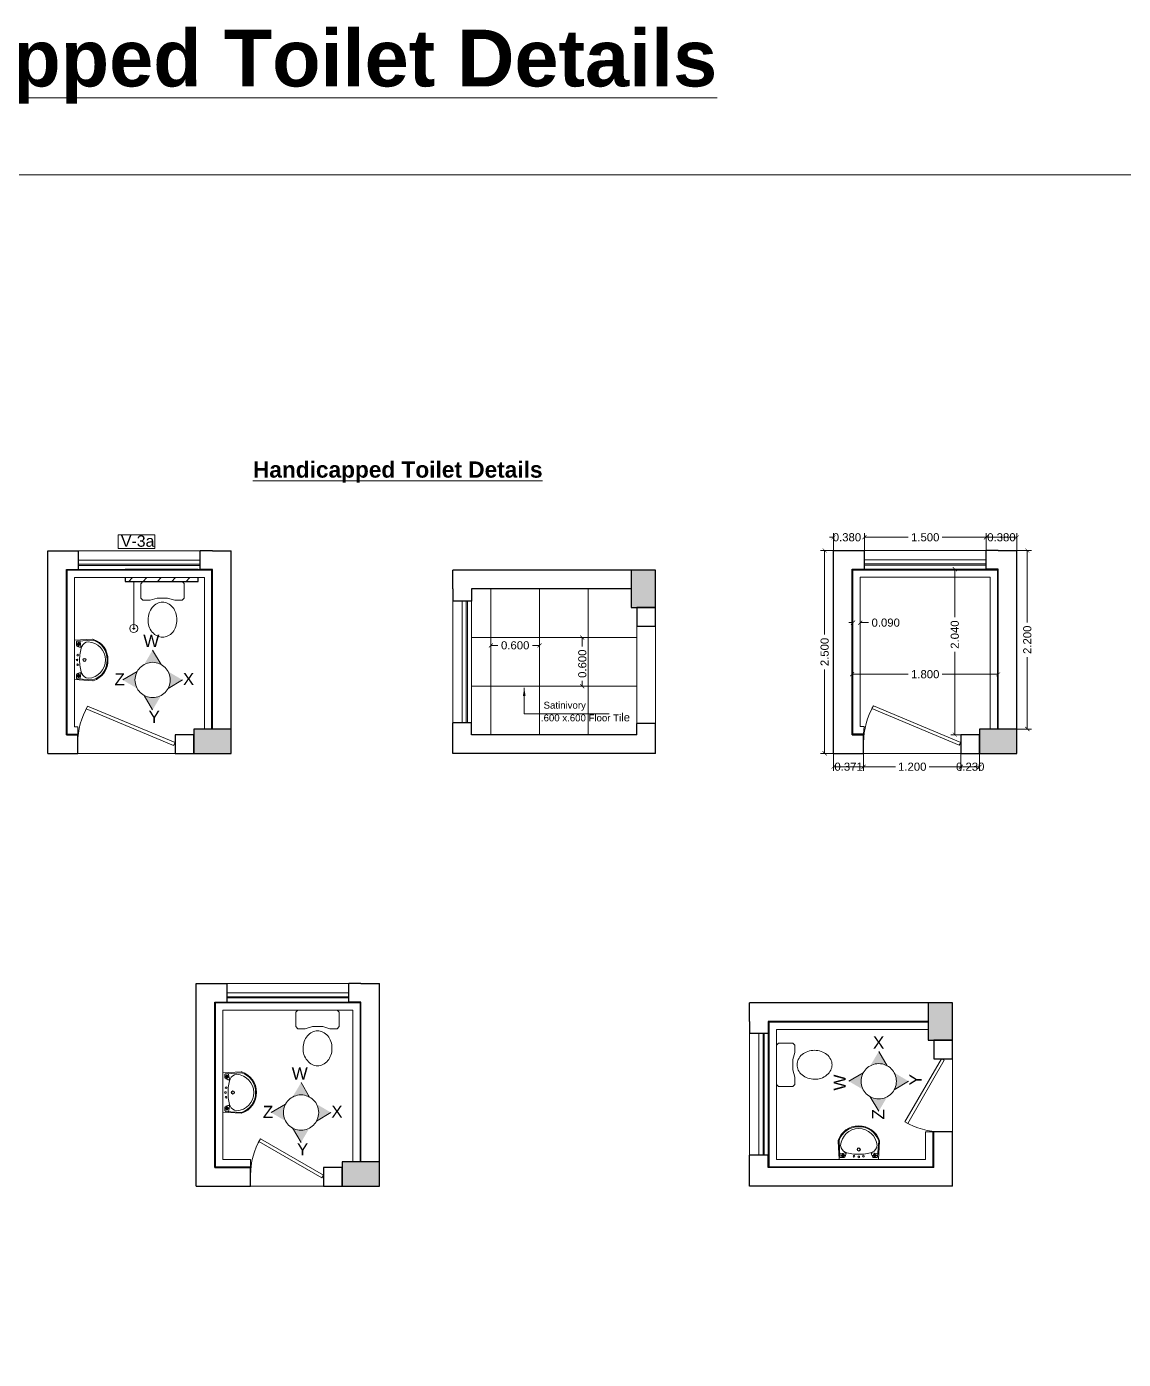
# Model space of a CAD drawing. Header units: millimetres. Extents: x 2733 to 5909, y 1038 to 2089.
# Drawn here: x 2991.25 to 3004.77, y 1056.26 to 1072.69 of the extents above; entities that cross this region are included whole.
import ezdxf

# ---------------------------------------------------------------- set-up
doc = ezdxf.new("R2010")
doc.units = ezdxf.units.MM
doc.header["$PDMODE"] = 35
for name, pattern in [('CENTER2', [1.125, 0.75, -0.125, 0.125, -0.125]), ('DASHED', [0.75, 0.5, -0.25]), ('DASHED2', [0.375, 0.25, -0.125])]:
    doc.linetypes.add(name, pattern=pattern)
doc.layers.get('0').update_dxf_attribs({"lineweight": 20})
doc.layers.get('Defpoints').update_dxf_attribs({"lineweight": 15})
for name, color, linetype, lineweight in [('Arrow', 1, 'Continuous', 15), ('COL HATCH', 253, 'Continuous', 13), ('Column', 251, 'Continuous', 30), ('DIM', 6, 'Continuous', 18), ('dim.1', 6, 'Continuous', 18), ('Door', 54, 'Continuous', 18), ('Fixture', 44, 'Continuous', 13), ('Hatch', 43, 'Continuous', 13), ('Railing', 23, 'Continuous', 13), ('RD', 7, 'Continuous', 18), ('TEXT', 7, 'Continuous', 15), ('Text-1', 240, 'Continuous', 15), ('Tiles', 91, 'Continuous', 9), ('Ventilator', 200, 'Continuous', 18), ('Wall', 7, 'Continuous', 30), ('Window-Wall', 7, 'Continuous', 18)]:
    doc.layers.add(name, color=color, linetype=linetype, lineweight=lineweight)
doc.styles.add('DIM', font='arial.ttf', dxfattribs={"height": 0.5})
doc.styles.add('L120', font='arial.ttf', dxfattribs={"height": 0.6})
doc.styles.add('SCALE 1000', font='simplex.shx', dxfattribs={"height": 2})
doc.styles.get("Standard").update_dxf_attribs({"font": 'arial.ttf', "height": 0.2})
doc.styles.add('Tabrej', font='arial.ttf')
doc.dimstyles.new('DIMEN', dxfattribs={"dimtxt": 0.3, "dimasz": 0.25, "dimexe": 0.18, "dimexo": 0.0625, "dimgap": 0.09, "dimtad": 0, "dimdec": 3, "dimzin": 0, "dimdsep": 46, "dimtxsty": 'Tabrej', "dimcen": 0, "dimclrd": 256, "dimclre": 256, "dimclrt": 7, "dimadec": 0, "dimazin": 0, "dimtfac": 1, "dimtdec": 3, "dimtofl": 0, "dimtmove": 0, "dimatfit": 1, "dimfxl": 0, "dimtolj": 1, "dimtzin": 0, "dimlwd": -1, "dimlwe": -1, "dimarcsym": 0})
doc.dimstyles.new('Tabrej', dxfattribs={"dimtxt": 4, "dimasz": 0.45, "dimexe": 0.18, "dimexo": 0.0625, "dimgap": 0.09, "dimtad": 0, "dimdec": 3, "dimzin": 0, "dimdsep": 46, "dimtxsty": 'Tabrej', "dimcen": 0, "dimclrd": 256, "dimclre": 256, "dimclrt": 7, "dimaunit": 1, "dimadec": 3, "dimazin": 0, "dimtfac": 1, "dimtdec": 3, "dimtofl": 0, "dimtmove": 0, "dimatfit": 3, "dimfxl": 0, "dimtolj": 1, "dimtzin": 0, "dimlwd": -1, "dimlwe": -1, "dimarcsym": 0})

# ---------------------------------------------------------------- blocks, each defined once
blk = doc.blocks.new('CU')
at = {"layer": 'COL HATCH', "linetype": 'CENTER2'}
h = blk.add_hatch(color=256, dxfattribs=at)
h.dxf.hatch_style = 1
h.paths.add_polyline_path([(0, 0.035), (0, -0.265), (0.46, -0.265), (0.46, 0.035)])
at = {"layer": 'Column', "linetype": 'CENTER2'}
blk.add_lwpolyline([(0, 0.035), (0, -0.265), (0.46, -0.265), (0.46, 0.035), (0, 0.035)], dxfattribs=at)
blk = doc.blocks.new('RSA BASIN 9')
for points in [[(-0.1, -16.2, 0.340881), (10.04, -9, 0.074195), (10.06, -8.89), (9.53, 0), (-9.54, 0), (-10.02, -8.77, 0.082611), (-9.96, -9.15, 0.330812), (-0.1, -16.2)], [(0, -15.03, 0.391482), (8.86, -6.67, 0.252869), (6.53, -3.51, 0.087242), (0.02, -2.46, 0.079484), (-6.53, -3.51, 0.2542), (-8.82, -6.67, 0.39026), (0, -15.03)], [(-8.57, -1.96, -0.907437), (-8.45, -1.81), (-7.52, -2.57, -0.907437), (-7.64, -2.72)], [(-8.2, -1.64, -0.907437), (-8.07, -1.49), (-7.14, -2.25, -0.907437), (-7.27, -2.4)], [(-7.82, -1.32, -0.907437), (-7.7, -1.17), (-6.77, -1.93, -0.907437), (-6.89, -2.08)], [(7.82, -1.32, 0.907437), (7.7, -1.17), (6.77, -1.93, 0.907437), (6.89, -2.08)], [(8.2, -1.64, 0.907437), (8.07, -1.49), (7.14, -2.25, 0.907437), (7.27, -2.4)], [(8.57, -1.96, 0.907437), (8.45, -1.81), (7.52, -2.57, 0.907437), (7.64, -2.72)]]:
    blk.add_lwpolyline(points, format="xyb", close=True)
for points in [[(-5.93, -3.31), (-6.16, -2.95, -0.183787), (-6.22, -2.68, 0.126662), (-6.25, -2.43), (-6.59, -1.44, 0.35453), (-7.05, -0.98), (-8.75, -0.98, 0.414214), (-9.14, -1.37), (-9.56, -9.09, 0.329849), (-0.07, -15.81, 0.338736), (9.65, -8.94, 0.075632), (9.66, -8.82), (9.14, -1.37, 0.414214), (8.75, -0.98), (7.05, -0.98, 0.35453), (6.59, -1.44), (6.25, -2.43, 0.126662), (6.22, -2.68, -0.183787), (6.16, -2.95), (5.93, -3.31)], [(-6.18, -3.39), (-6.24, -3.29, 0.220542), (-6.52, -3.11), (-8.75, -2.78, -0.361119), (-9.19, -2.35)], [(6.18, -3.39), (6.24, -3.29, -0.220542), (6.52, -3.11), (8.75, -2.78, 0.358803), (9.21, -2.33, 0.358803)]]:
    blk.add_lwpolyline(points, format="xyb")
for centre, radius in [((-2.35, -1.56), 0.399), ((0, -4.82), 0.771), ((0, -4.82), 0.602), ((0, -1.23), 0.399), ((2.28, -1.51), 0.399)]:
    blk.add_circle(centre, radius)
blk = doc.blocks.new('VENTILATOR')
at = {"layer": 'Ventilator', "ltscale": 0.02}
for p, q in [((-0.18, -1.5), (-0.18, 0)), ((-0.165, 0), (-0.165, -1.5))]:
    blk.add_line(p, q, dxfattribs=at)
at = {"layer": 'Window-Wall'}
for p, q in [((-0.23, 0), (0, 0)), ((-0.23, -1.5), (-0.23, 0)), ((-0.115, 0), (-0.115, -1.5)), ((0, 0), (0, -1.5)), ((-0.23, -1.5), (0, -1.5))]:
    blk.add_line(p, q, dxfattribs=at)
blk = doc.blocks.new('_ArchTick')
at = {"color": 0, "const_width": 0.15}
blk.add_lwpolyline([(-0.5, -0.5), (0.5, 0.5)], dxfattribs=at)
blk = doc.blocks.new('*D630')
at = {"layer": 'Defpoints', "color": 0, "lineweight": 15, "transparency": 16777216}
for p in [(2998.098, 1065.155), (2998.171, 1065.155), (2998.171, 1064.555)]:
    blk.add_point(p, dxfattribs=at)
at = {"layer": 'DIM', "transparency": 16777216}
for p, q in [((2998.166, 1065.155), (2998.048, 1065.155)), ((2998.098, 1065.155), (2998.098, 1065.047)), ((2998.166, 1064.555), (2998.048, 1064.555)), ((2998.098, 1064.555), (2998.098, 1064.62))]:
    blk.add_line(p, q, dxfattribs=at)
at = {"layer": 'DIM', "transparency": 16777216, "xscale": 0.05, "yscale": 0.05, "zscale": 0.05}
for p, rotation in [((2998.098, 1065.155), 90), ((2998.098, 1064.555), 270)]:
    blk.add_blockref('_ArchTick', p, dxfattribs=dict(at, rotation=rotation))
at = {"layer": 'DIM', "color": 7, "transparency": 16777216, "insert": (2998.098, 1064.833), "char_height": 0.1, "attachment_point": 5, "rotation": 90, "style": 'Tabrej'}
blk.add_mtext('\\A1;{\\fArial|b0|i0|c0|p34;0.600}', dxfattribs=at)
blk = doc.blocks.new('*D631')
at = {"layer": 'Defpoints', "color": 0, "lineweight": 15, "transparency": 16777216}
for p in [(2996.971, 1065.155), (2996.971, 1065.059), (2997.571, 1065.155)]:
    blk.add_point(p, dxfattribs=at)
at = {"layer": 'DIM', "transparency": 16777216}
for p, q in [((2996.971, 1065.15), (2996.971, 1065.009)), ((2996.971, 1065.059), (2997.057, 1065.059)), ((2997.571, 1065.059), (2997.484, 1065.059)), ((2997.571, 1065.15), (2997.571, 1065.009))]:
    blk.add_line(p, q, dxfattribs=at)
at = {"layer": 'DIM', "transparency": 16777216, "xscale": 0.05, "yscale": 0.05, "zscale": 0.05, "rotation": 180}
blk.add_blockref('_ArchTick', (2996.971, 1065.059), dxfattribs=at)
at = {"layer": 'DIM', "transparency": 16777216, "xscale": 0.05, "yscale": 0.05, "zscale": 0.05}
blk.add_blockref('_ArchTick', (2997.571, 1065.059), dxfattribs=at)
at = {"layer": 'DIM', "color": 7, "transparency": 16777216, "insert": (2997.27, 1065.059), "char_height": 0.1, "attachment_point": 5, "style": 'Tabrej'}
blk.add_mtext('\\A1;{\\fArial|b0|i0|c0|p34;0.600}', dxfattribs=at)
blk = doc.blocks.new('*D643')
at = {"layer": 'Defpoints', "color": 0, "lineweight": 15, "transparency": 16777216}
for p in [(3001.086, 1066.228), (3001.195, 1066.228), (3001.195, 1063.728)]:
    blk.add_point(p, dxfattribs=at)
at = {"layer": 'DIM', "transparency": 16777216}
for p, q in [((3001.194, 1066.228), (3001.036, 1066.228)), ((3001.086, 1066.228), (3001.086, 1065.192)), ((3001.086, 1063.728), (3001.086, 1064.763)), ((3001.194, 1063.728), (3001.036, 1063.728))]:
    blk.add_line(p, q, dxfattribs=at)
at = {"layer": 'DIM', "transparency": 16777216, "xscale": 0.05, "yscale": 0.05, "zscale": 0.05}
for p, rotation in [((3001.086, 1066.228), 90), ((3001.086, 1063.728), 270)]:
    blk.add_blockref('_ArchTick', p, dxfattribs=dict(at, rotation=rotation))
at = {"layer": 'DIM', "color": 7, "transparency": 16777216, "insert": (3001.086, 1064.978), "char_height": 0.1, "attachment_point": 5, "rotation": 90, "style": 'Tabrej'}
blk.add_mtext('\\A1;2.500', dxfattribs=at)
blk = doc.blocks.new('*D644')
at = {"layer": 'Defpoints', "color": 0, "lineweight": 15, "transparency": 16777216}
for p in [(3001.195, 1063.728), (3001.567, 1063.728), (3001.195, 1063.563)]:
    blk.add_point(p, dxfattribs=at)
at = {"layer": 'DIM', "transparency": 16777216}
for p, q in [((3001.195, 1063.726), (3001.195, 1063.513)), ((3001.567, 1063.726), (3001.567, 1063.513)), ((3001.567, 1063.563), (3001.195, 1063.563))]:
    blk.add_line(p, q, dxfattribs=at)
at = {"layer": 'DIM', "transparency": 16777216, "xscale": 0.05, "yscale": 0.05, "zscale": 0.05, "rotation": 180}
blk.add_blockref('_ArchTick', (3001.195, 1063.563), dxfattribs=at)
at = {"layer": 'DIM', "transparency": 16777216, "xscale": 0.05, "yscale": 0.05, "zscale": 0.05}
blk.add_blockref('_ArchTick', (3001.567, 1063.563), dxfattribs=at)
at = {"layer": 'DIM', "color": 7, "transparency": 16777216, "insert": (3001.381, 1063.563), "char_height": 0.1, "attachment_point": 5, "style": 'Tabrej'}
blk.add_mtext('\\A1;0.371', dxfattribs=at)
blk = doc.blocks.new('*D645')
at = {"layer": 'Defpoints', "color": 0, "lineweight": 15, "transparency": 16777216}
for p in [(3002.766, 1063.728), (3002.996, 1063.728), (3002.766, 1063.563)]:
    blk.add_point(p, dxfattribs=at)
at = {"layer": 'DIM', "transparency": 16777216}
for p, q in [((3002.766, 1063.726), (3002.766, 1063.513)), ((3002.996, 1063.726), (3002.996, 1063.513)), ((3002.996, 1063.563), (3002.766, 1063.563))]:
    blk.add_line(p, q, dxfattribs=at)
at = {"layer": 'DIM', "transparency": 16777216, "xscale": 0.05, "yscale": 0.05, "zscale": 0.05, "rotation": 180}
blk.add_blockref('_ArchTick', (3002.766, 1063.563), dxfattribs=at)
at = {"layer": 'DIM', "transparency": 16777216, "xscale": 0.05, "yscale": 0.05, "zscale": 0.05}
blk.add_blockref('_ArchTick', (3002.996, 1063.563), dxfattribs=at)
at = {"layer": 'DIM', "color": 7, "transparency": 16777216, "insert": (3002.881, 1063.563), "char_height": 0.1, "attachment_point": 5, "style": 'Tabrej'}
blk.add_mtext('\\A1;0.230', dxfattribs=at)
blk = doc.blocks.new('*D646')
at = {"layer": 'Defpoints', "color": 0, "lineweight": 15, "transparency": 16777216}
for p in [(3003.456, 1066.228), (3003.585, 1066.228), (3003.456, 1064.028)]:
    blk.add_point(p, dxfattribs=at)
at = {"layer": 'DIM', "transparency": 16777216}
for p, q in [((3003.458, 1066.228), (3003.635, 1066.228)), ((3003.585, 1066.228), (3003.585, 1065.342)), ((3003.585, 1064.028), (3003.585, 1064.913)), ((3003.458, 1064.028), (3003.635, 1064.028))]:
    blk.add_line(p, q, dxfattribs=at)
at = {"layer": 'DIM', "transparency": 16777216, "xscale": 0.05, "yscale": 0.05, "zscale": 0.05}
for p, rotation in [((3003.585, 1066.228), 90), ((3003.585, 1064.028), 270)]:
    blk.add_blockref('_ArchTick', p, dxfattribs=dict(at, rotation=rotation))
at = {"layer": 'DIM', "color": 7, "transparency": 16777216, "insert": (3003.585, 1065.128), "char_height": 0.1, "attachment_point": 5, "rotation": 90, "style": 'Tabrej'}
blk.add_mtext('\\A1;2.200', dxfattribs=at)
blk = doc.blocks.new('*D647')
at = {"layer": 'Defpoints', "color": 0, "lineweight": 15, "transparency": 16777216}
for p in [(3001.195, 1066.391), (3001.195, 1066.228), (3001.576, 1066.228)]:
    blk.add_point(p, dxfattribs=at)
at = {"layer": 'DIM', "transparency": 16777216}
for p, q in [((3001.195, 1066.391), (3001.145, 1066.391)), ((3001.195, 1066.229), (3001.195, 1066.441)), ((3001.576, 1066.229), (3001.576, 1066.441)), ((3001.576, 1066.391), (3001.626, 1066.391))]:
    blk.add_line(p, q, dxfattribs=at)
at = {"layer": 'DIM', "transparency": 16777216, "xscale": 0.05, "yscale": 0.05, "zscale": 0.05}
blk.add_blockref('_ArchTick', (3001.195, 1066.391), dxfattribs=at)
at = {"layer": 'DIM', "transparency": 16777216, "xscale": 0.05, "yscale": 0.05, "zscale": 0.05, "rotation": 180}
blk.add_blockref('_ArchTick', (3001.576, 1066.391), dxfattribs=at)
at = {"layer": 'DIM', "color": 7, "transparency": 16777216, "insert": (3001.361, 1066.391), "char_height": 0.1, "attachment_point": 5, "style": 'Tabrej'}
blk.add_mtext('\\A1;0.380', dxfattribs=at)
blk = doc.blocks.new('*D648')
at = {"layer": 'Defpoints', "color": 0, "lineweight": 15, "transparency": 16777216}
for p in [(3001.576, 1066.391), (3003.076, 1066.228), (3001.576, 1066.113)]:
    blk.add_point(p, dxfattribs=at)
at = {"layer": 'DIM', "transparency": 16777216}
for p, q in [((3001.576, 1066.114), (3001.576, 1066.441)), ((3001.576, 1066.391), (3002.117, 1066.391)), ((3003.076, 1066.391), (3002.535, 1066.391)), ((3003.076, 1066.229), (3003.076, 1066.441))]:
    blk.add_line(p, q, dxfattribs=at)
at = {"layer": 'DIM', "transparency": 16777216, "xscale": 0.05, "yscale": 0.05, "zscale": 0.05, "rotation": 180}
blk.add_blockref('_ArchTick', (3001.576, 1066.391), dxfattribs=at)
at = {"layer": 'DIM', "transparency": 16777216, "xscale": 0.05, "yscale": 0.05, "zscale": 0.05}
blk.add_blockref('_ArchTick', (3003.076, 1066.391), dxfattribs=at)
at = {"layer": 'DIM', "color": 7, "transparency": 16777216, "insert": (3002.326, 1066.391), "char_height": 0.1, "attachment_point": 5, "style": 'Tabrej'}
blk.add_mtext('\\A1;1.500', dxfattribs=at)
blk = doc.blocks.new('*D633')
at = {"layer": 'Defpoints', "color": 0, "lineweight": 15, "transparency": 16777216}
for p in [(3003.076, 1066.391), (3003.076, 1066.228), (3003.456, 1066.228)]:
    blk.add_point(p, dxfattribs=at)
at = {"layer": 'DIM', "transparency": 16777216}
for p, q in [((3003.076, 1066.229), (3003.076, 1066.441)), ((3003.456, 1066.391), (3003.076, 1066.391)), ((3003.456, 1066.229), (3003.456, 1066.441))]:
    blk.add_line(p, q, dxfattribs=at)
at = {"layer": 'DIM', "transparency": 16777216, "xscale": 0.05, "yscale": 0.05, "zscale": 0.05, "rotation": 180}
blk.add_blockref('_ArchTick', (3003.076, 1066.391), dxfattribs=at)
at = {"layer": 'DIM', "transparency": 16777216, "xscale": 0.05, "yscale": 0.05, "zscale": 0.05}
blk.add_blockref('_ArchTick', (3003.456, 1066.391), dxfattribs=at)
at = {"layer": 'DIM', "color": 7, "transparency": 16777216, "insert": (3003.266, 1066.391), "char_height": 0.1, "attachment_point": 5, "style": 'Tabrej'}
blk.add_mtext('\\A1;0.380', dxfattribs=at)
blk = doc.blocks.new('*D649')
at = {"layer": 'Defpoints', "color": 0, "lineweight": 15, "transparency": 16777216}
for p in [(3001.425, 1064.675), (3003.226, 1064.703), (3003.226, 1064.675)]:
    blk.add_point(p, dxfattribs=at)
at = {"layer": 'DIM', "transparency": 16777216}
for p, q in [((3001.425, 1064.676), (3001.425, 1064.753)), ((3001.425, 1064.703), (3002.117, 1064.703)), ((3003.226, 1064.703), (3002.535, 1064.703)), ((3003.226, 1064.676), (3003.226, 1064.753))]:
    blk.add_line(p, q, dxfattribs=at)
at = {"layer": 'DIM', "transparency": 16777216, "xscale": 0.05, "yscale": 0.05, "zscale": 0.05, "rotation": 180}
blk.add_blockref('_ArchTick', (3001.425, 1064.703), dxfattribs=at)
at = {"layer": 'DIM', "transparency": 16777216, "xscale": 0.05, "yscale": 0.05, "zscale": 0.05}
blk.add_blockref('_ArchTick', (3003.226, 1064.703), dxfattribs=at)
at = {"layer": 'DIM', "color": 7, "transparency": 16777216, "insert": (3002.326, 1064.703), "char_height": 0.1, "attachment_point": 5, "style": 'Tabrej'}
blk.add_mtext('\\A1;1.800', dxfattribs=at)
blk = doc.blocks.new('*D650')
at = {"layer": 'Defpoints', "color": 0, "lineweight": 15, "transparency": 16777216}
for p in [(3002.691, 1065.998), (3002.78, 1065.998), (3002.78, 1063.958)]:
    blk.add_point(p, dxfattribs=at)
at = {"layer": 'DIM', "transparency": 16777216}
for p, q in [((3002.779, 1065.998), (3002.641, 1065.998)), ((3002.691, 1065.998), (3002.691, 1065.407)), ((3002.691, 1063.958), (3002.691, 1064.978)), ((3002.779, 1063.958), (3002.641, 1063.958))]:
    blk.add_line(p, q, dxfattribs=at)
at = {"layer": 'DIM', "transparency": 16777216, "xscale": 0.05, "yscale": 0.05, "zscale": 0.05}
for p, rotation in [((3002.691, 1065.998), 90), ((3002.691, 1063.958), 270)]:
    blk.add_blockref('_ArchTick', p, dxfattribs=dict(at, rotation=rotation))
at = {"layer": 'DIM', "color": 7, "transparency": 16777216, "insert": (3002.691, 1065.192), "char_height": 0.1, "attachment_point": 5, "rotation": 90, "style": 'Tabrej'}
blk.add_mtext('\\A1;2.040', dxfattribs=at)
blk = doc.blocks.new('*D651')
at = {"layer": 'Defpoints', "color": 0, "lineweight": 15, "transparency": 16777216}
for p in [(3001.435, 1065.406), (3001.525, 1065.406), (3001.525, 1065.339)]:
    blk.add_point(p, dxfattribs=at)
at = {"layer": 'DIM', "transparency": 16777216}
for p, q in [((3001.435, 1065.339), (3001.385, 1065.339)), ((3001.435, 1065.404), (3001.435, 1065.289)), ((3001.525, 1065.404), (3001.525, 1065.289)), ((3001.525, 1065.339), (3001.625, 1065.339))]:
    blk.add_line(p, q, dxfattribs=at)
at = {"layer": 'DIM', "transparency": 16777216, "xscale": 0.05, "yscale": 0.05, "zscale": 0.05}
blk.add_blockref('_ArchTick', (3001.435, 1065.339), dxfattribs=at)
at = {"layer": 'DIM', "transparency": 16777216, "xscale": 0.05, "yscale": 0.05, "zscale": 0.05, "rotation": 180}
blk.add_blockref('_ArchTick', (3001.525, 1065.339), dxfattribs=at)
at = {"layer": 'DIM', "color": 7, "transparency": 16777216, "insert": (3001.839, 1065.339), "char_height": 0.1, "attachment_point": 5, "style": 'Tabrej'}
blk.add_mtext('\\A1;0.090', dxfattribs=at)
blk = doc.blocks.new('*U586')
for p, q in [((0, 0), (0, 6)), ((40, 0), (40, 6))]:
    blk.add_line(p, q)
blk.add_lwpolyline([(0, 0), (34.64, -20), (35.52, -18.48), (0.88, 1.52)], close=True)
blk.add_arc((0, 0), 40, 330, 360)
blk = doc.blocks.new('Door')
at = {"layer": 'Door'}
blk.add_line((0, 0.18), (1.199, 0.18), dxfattribs=at)
at = {"layer": 'Door', "xscale": 0.0299845412869386, "yscale": 0.0299845412869386, "zscale": 0.0299845412869386}
blk.add_blockref('*U586', (0, 0), dxfattribs=at)
blk = doc.blocks.new('ENGLISH SHEET')
at = {"layer": 'Fixture'}
for p, q in [((4663.798, 251.204), (4663.773, 251.179)), ((4663.773, 251.179), (4663.773, 250.696)), ((4663.976, 251.204), (4663.798, 251.204)), ((4664.002, 251.179), (4663.976, 251.204)), ((4664.002, 251.09), (4664.002, 251.179)), ((4663.976, 251.001), (4664.002, 251.09)), ((4663.976, 250.874), (4663.976, 251.001)), ((4663.976, 251.001), (4663.976, 250.874)), ((4664.002, 250.785), (4663.976, 250.874)), ((4663.773, 250.696), (4663.798, 250.67)), ((4663.976, 250.67), (4664.002, 250.696)), ((4664.002, 250.696), (4664.002, 250.785)), ((4663.798, 250.67), (4663.976, 250.67))]:
    blk.add_line(p, q, dxfattribs=at)
blk.add_lwpolyline([(4664.459, 250.937, 0.117036), (4664.443, 251.003, 0.104338), (4664.396, 251.063, 0.09029), (4664.321, 251.105, 0.09898), (4664.243, 251.115, 0.08237), (4664.159, 251.101, 0.09029), (4664.09, 251.063, 0.104338), (4664.043, 251.003, 0.117036), (4664.027, 250.937, 0.117036), (4664.043, 250.871, 0.104338), (4664.09, 250.811, 0.09029), (4664.159, 250.773, 0.08237), (4664.243, 250.759, 0.08237), (4664.327, 250.773, 0.09029), (4664.396, 250.811, 0.104338), (4664.443, 250.871, 0.117036)], format="xyb", close=True, dxfattribs=at)
blk = doc.blocks.new('MJKMJH')
at = {"layer": 'Door'}
blk.add_line((2993.077, 1063.725), (2991.877, 1063.725), dxfattribs=at)
blk.add_lwpolyline([(2993.077, 1063.86), (2991.998, 1064.31), (2991.978, 1064.276), (2993.057, 1063.826)], close=True, dxfattribs=at)
blk.add_arc((2992.777, 1063.86), 0.9, 150, 180, dxfattribs=at)
blk = doc.blocks.new('*D668')
at = {"layer": 'Defpoints', "color": 0, "lineweight": 15, "transparency": 16777216}
for p in [(3001.566, 1063.728), (3002.766, 1063.728), (3002.766, 1063.563)]:
    blk.add_point(p, dxfattribs=at)
at = {"layer": 'DIM', "transparency": 16777216}
for p, q in [((3001.566, 1063.726), (3001.566, 1063.513)), ((3002.766, 1063.726), (3002.766, 1063.513)), ((3001.566, 1063.563), (3001.958, 1063.563)), ((3002.766, 1063.563), (3002.375, 1063.563))]:
    blk.add_line(p, q, dxfattribs=at)
at = {"layer": 'DIM', "transparency": 16777216, "xscale": 0.05, "yscale": 0.05, "zscale": 0.05, "rotation": 180}
blk.add_blockref('_ArchTick', (3001.566, 1063.563), dxfattribs=at)
at = {"layer": 'DIM', "transparency": 16777216, "xscale": 0.05, "yscale": 0.05, "zscale": 0.05}
blk.add_blockref('_ArchTick', (3002.766, 1063.563), dxfattribs=at)
at = {"layer": 'DIM', "color": 7, "transparency": 16777216, "insert": (3002.166, 1063.563), "char_height": 0.1, "attachment_point": 5, "style": 'Tabrej'}
blk.add_mtext('\\A1;1.200', dxfattribs=at)
blk = doc.blocks.new('tg')
at = {"layer": 'RD', "linetype": 'Continuous', "ltscale": 0.2}
blk.add_lwpolyline([(2440.174, -1429.328), (2439.722, -1429.328), (2439.722, -1429.159), (2440.174, -1429.159)], close=True, dxfattribs=at)
at = {"layer": 'RD', "linetype": 'Continuous', "ltscale": 0.2, "insert": (2439.756, -1429.165), "char_height": 0.14, "attachment_point": 1}
blk.add_mtext_dynamic_manual_height_columns('V-3a', width=0.06654, gutter_width=1.766, heights=[0], dxfattribs=at)

msp = doc.modelspace()

# ---------------------------------------------------------------- hatches: boundary and pattern name
at = {"layer": 'Arrow', "ltscale": 0.05}
for points in [[(2992.6943, 1064.8229), (2992.7993, 1065.0008), (2992.9044, 1064.8229, 0.2574473)], [(2992.4309, 1064.6324), (2992.6088, 1064.7374, 0.1266586), (2992.5817, 1064.6324, 0.1266586), (2992.6088, 1064.5273)], [(2992.9899, 1064.5273, 0.1266586), (2993.0169, 1064.6324, 0.1266586), (2992.9899, 1064.7374), (2993.1678, 1064.6324)], [(2992.6943, 1064.4418, 0.2574473), (2992.9044, 1064.4418), (2992.7993, 1064.2639)], [(3001.8586, 1059.8765, 0.1266586), (3001.7535, 1059.9035, 0.1266586), (3001.6484, 1059.8765), (3001.7535, 1060.0544)], [(3001.5629, 1059.5809), (3001.385, 1059.6859), (3001.5629, 1059.791, 0.2574473)], [(3001.944, 1059.5809, 0.2574473), (3001.944, 1059.791), (3002.122, 1059.6859)], [(2994.5243, 1059.4911), (2994.6294, 1059.669), (2994.7344, 1059.4911, 0.2574473)], [(3001.7535, 1059.3175), (3001.6484, 1059.4954, 0.1266586), (3001.7535, 1059.4684, 0.1266586), (3001.8586, 1059.4954)], [(2994.2609, 1059.3005), (2994.4388, 1059.4056, 0.1266586), (2994.4118, 1059.3005, 0.1266586), (2994.4388, 1059.1955)], [(2994.8199, 1059.1955, 0.1266586), (2994.847, 1059.3005, 0.1266586), (2994.8199, 1059.4056), (2994.9978, 1059.3005)], [(2994.5243, 1059.11, 0.2574473), (2994.7344, 1059.11), (2994.6294, 1058.9321)]]:
    msp.add_hatch(color=256, dxfattribs=at).paths.add_polyline_path(points)
at = {"layer": 'Hatch', "ltscale": 0.05}
h = msp.add_hatch(dxfattribs=at)
h.set_pattern_fill('ANSI31', color=256, angle=180, style=0)
h.set_pattern_definition([(225, (8562.282, 299.94695), (0.0883883476, -0.0883883476), [])])
h.paths.add_polyline_path([(2993.361, 1065.8441), (2992.461, 1065.844), (2992.461, 1065.8947), (2993.361, 1065.8947)])

# ---------------------------------------------------------------- linework, layer by layer
for p, q in [((2991.8771, 1063.8597), (2991.8771, 1063.7247)), ((2993.0771, 1063.8597), (2993.0771, 1063.7247))]:
    msp.add_line(p, q)
at = {"layer": 'Arrow', "ltscale": 0.05}
for p, q in [((2992.7993, 1065.0008), (2992.9044, 1064.8229)), ((2992.4309, 1064.6324), (2992.6088, 1064.7374)), ((2993.1678, 1064.6324), (2992.9899, 1064.5273)), ((2992.7993, 1064.2639), (2992.6943, 1064.4418)), ((3001.7535, 1060.0544), (3001.8586, 1059.8765)), ((3001.385, 1059.6859), (3001.5629, 1059.791)), ((2994.6294, 1059.669), (2994.7344, 1059.4911)), ((3002.122, 1059.6859), (3001.944, 1059.5809)), ((3001.7535, 1059.3175), (3001.6484, 1059.4954)), ((2994.2609, 1059.3005), (2994.4388, 1059.4056)), ((2994.9978, 1059.3005), (2994.8199, 1059.1955)), ((2994.6294, 1058.9321), (2994.5243, 1059.11))]:
    msp.add_line(p, q, dxfattribs=at)
at = {"layer": 'Arrow', "color": 1, "linetype": 'DASHED', "ltscale": 10}
for centre in [(2992.7993, 1064.6324), (3001.7535, 1059.6859), (2994.6294, 1059.3005)]:
    msp.add_circle(centre, 0.2176, dxfattribs=at)
at = {"layer": 'Fixture'}
for p, q in [((2992.5665, 1065.8446), (2992.5665, 1065.2669)), ((2992.5824, 1065.2669), (2992.5495, 1065.2669)), ((2992.5665, 1065.2511), (2992.5665, 1065.301))]:
    msp.add_line(p, q, dxfattribs=at)
msp.add_circle((2992.5665, 1065.2669), 0.05, dxfattribs=at)
at = {"layer": 'Railing'}
for p, q in [((2991.7462, 1063.9647), (2991.7462, 1065.9847)), ((2991.7462, 1065.9847), (2993.5271, 1065.9847)), ((2993.5271, 1064.0247), (2993.5271, 1065.9847)), ((3001.4355, 1063.9678), (3001.4355, 1065.9878)), ((3001.4355, 1065.9878), (3003.2164, 1065.9878)), ((3003.2164, 1064.0278), (3003.2164, 1065.9878)), ((2991.8362, 1064.0547), (2991.8362, 1065.8947)), ((2991.8362, 1065.8947), (2993.4371, 1065.8947)), ((2993.4371, 1064.0247), (2993.4371, 1065.8947)), ((3001.5255, 1064.0578), (3001.5255, 1065.8978)), ((3001.5255, 1065.8978), (3003.1264, 1065.8978)), ((3003.1264, 1064.0278), (3003.1264, 1065.8978)), ((2991.8362, 1064.0547), (2991.8771, 1064.0547)), ((2991.8771, 1063.9647), (2991.8771, 1064.0547)), ((3001.5255, 1064.0578), (3001.5714, 1064.0578)), ((3001.567, 1063.9678), (3001.5714, 1064.0578)), ((2991.7462, 1063.9647), (2991.8771, 1063.9647)), ((3001.4355, 1063.9678), (3001.567, 1063.9678)), ((2993.5763, 1058.6328), (2993.5763, 1060.6528)), ((2993.5763, 1060.6528), (2995.3572, 1060.6528)), ((2993.6663, 1058.7228), (2993.6663, 1060.5628)), ((2993.6663, 1060.5628), (2995.2672, 1060.5628)), ((2995.2672, 1058.6928), (2995.2672, 1060.5628)), ((2995.3572, 1058.6928), (2995.3572, 1060.6528)), ((3002.3612, 1060.4138), (3000.4012, 1060.4138)), ((3000.4012, 1058.6328), (3000.4012, 1060.4138)), ((3002.3612, 1060.3238), (3000.4912, 1060.3238)), ((3000.4912, 1058.7228), (3000.4912, 1060.3238)), ((3002.3312, 1058.7228), (3002.3312, 1059.0638)), ((3002.4212, 1059.0638), (3002.3312, 1059.0638)), ((3002.4212, 1058.6328), (3002.4212, 1059.0638)), ((2993.5763, 1058.6328), (2994.0072, 1058.6328)), ((2993.6663, 1058.7228), (2994.0072, 1058.7228)), ((2994.0072, 1058.6328), (2994.0072, 1058.7228)), ((3002.4212, 1058.6328), (3000.4012, 1058.6328)), ((3002.3312, 1058.7228), (3000.4912, 1058.7228))]:
    msp.add_line(p, q, dxfattribs=at)
at = {"layer": 'RD', "lineweight": 15}
msp.add_lwpolyline([(2964.6324, 1070.8574), (3019.7085, 1070.8574), (3019.7085, 1038.1163), (2964.6324, 1038.1163)], close=True, dxfattribs=at)
at = {"layer": 'Tiles', "lineweight": 15}
for p, q in [((2996.971, 1063.9547), (2996.971, 1065.7556)), ((2997.571, 1063.9547), (2997.571, 1065.7556)), ((2998.171, 1063.9547), (2998.171, 1065.7556)), ((2998.771, 1065.1547), (2996.731, 1065.1547)), ((2998.771, 1064.5547), (2996.731, 1064.5547))]:
    msp.add_line(p, q, dxfattribs=at)
at = {"layer": 'Wall'}
for p, q in [((2991.5062, 1063.7247), (2991.5062, 1066.2247)), ((2991.5062, 1066.2247), (2991.8867, 1066.2247)), ((2991.8867, 1065.9947), (2991.8867, 1066.2247)), ((2993.5371, 1066.2247), (2993.3867, 1066.2247)), ((2993.3867, 1065.9947), (2993.3867, 1066.2247)), ((2993.5371, 1066.2247), (2993.7671, 1066.2247)), ((2993.7671, 1064.0247), (2993.7671, 1066.2247)), ((3001.1955, 1063.7278), (3001.1955, 1066.2278)), ((3001.1955, 1066.2278), (3001.5759, 1066.2278)), ((3001.5759, 1065.9978), (3001.5759, 1066.2278)), ((3003.2264, 1066.2278), (3003.0759, 1066.2278)), ((3003.0759, 1065.9978), (3003.0759, 1066.2278)), ((3003.2264, 1066.2278), (3003.4564, 1066.2278)), ((3003.4564, 1064.0278), (3003.4564, 1066.2278)), ((2991.7362, 1063.9547), (2991.7362, 1065.9947)), ((2991.7362, 1065.9947), (2991.8867, 1065.9947)), ((2993.5371, 1065.9947), (2993.3867, 1065.9947)), ((2993.5371, 1064.0247), (2993.5371, 1065.9947)), ((2998.701, 1065.9856), (2996.501, 1065.9856)), ((2996.501, 1065.7556), (2996.501, 1065.9856)), ((3001.4255, 1063.9578), (3001.4255, 1065.9978)), ((3001.4255, 1065.9978), (3001.5759, 1065.9978)), ((3003.2264, 1065.9978), (3003.0759, 1065.9978)), ((3003.2264, 1064.0278), (3003.2264, 1065.9978)), ((2996.501, 1065.7556), (2996.501, 1065.6051)), ((2998.701, 1065.7556), (2996.731, 1065.7556)), ((2996.731, 1065.7556), (2996.731, 1065.6051)), ((2996.731, 1065.6051), (2996.501, 1065.6051)), ((2996.731, 1064.1051), (2996.501, 1064.1051)), ((2996.501, 1063.7247), (2996.501, 1064.1051)), ((2996.731, 1063.9547), (2996.731, 1064.1051)), ((2998.771, 1063.9547), (2998.771, 1064.0956)), ((2999.001, 1064.0956), (2998.771, 1064.0956)), ((2999.001, 1063.7247), (2999.001, 1064.0956)), ((2991.7362, 1063.9547), (2991.8771, 1063.9547)), ((2991.8771, 1063.7247), (2991.8771, 1063.9547)), ((2998.771, 1063.9547), (2996.731, 1063.9547)), ((3001.4255, 1063.9578), (3001.567, 1063.9578)), ((3001.567, 1063.7278), (3001.567, 1063.9578)), ((2991.5062, 1063.7247), (2991.5062, 1063.7248)), ((2991.5062, 1063.7247), (2991.8771, 1063.7247)), ((2999.001, 1063.7247), (2996.501, 1063.7247)), ((2999.001, 1063.7247), (2999.0009, 1063.7247)), ((3001.1955, 1063.7278), (3001.1955, 1063.7279)), ((3001.1955, 1063.7278), (3001.567, 1063.7278)), ((2993.3363, 1058.3928), (2993.3363, 1060.8928)), ((2993.3363, 1060.8928), (2993.7167, 1060.8928)), ((2993.7167, 1060.6628), (2993.7167, 1060.8928)), ((2995.3672, 1060.8928), (2995.2167, 1060.8928)), ((2995.2167, 1060.6628), (2995.2167, 1060.8928)), ((2995.3672, 1060.8928), (2995.5972, 1060.8928)), ((2995.5972, 1058.6928), (2995.5972, 1060.8928)), ((2993.5663, 1058.6228), (2993.5663, 1060.6628)), ((2993.5663, 1060.6628), (2993.7167, 1060.6628)), ((2995.3672, 1060.6628), (2995.2167, 1060.6628)), ((2995.3672, 1058.6928), (2995.3672, 1060.6628)), ((3002.3612, 1060.6538), (3000.1612, 1060.6538)), ((3000.1612, 1060.4238), (3000.1612, 1060.6538)), ((3000.1612, 1060.4238), (3000.1612, 1060.2733)), ((3002.3612, 1060.4238), (3000.3912, 1060.4238)), ((3000.3912, 1060.4238), (3000.3912, 1060.2733)), ((3000.3912, 1060.2733), (3000.1612, 1060.2733)), ((3002.4312, 1058.6228), (3002.4312, 1059.0638)), ((3002.6612, 1059.0638), (3002.4312, 1059.0638)), ((3002.6612, 1058.3928), (3002.6612, 1059.0638)), ((3000.3912, 1058.7733), (3000.1612, 1058.7733)), ((3000.1612, 1058.3928), (3000.1612, 1058.7733)), ((3000.3912, 1058.6228), (3000.3912, 1058.7733)), ((2993.5663, 1058.6228), (2994.0072, 1058.6228)), ((2994.0072, 1058.3928), (2994.0072, 1058.6228)), ((3002.4312, 1058.6228), (3000.3912, 1058.6228)), ((2993.3363, 1058.3928), (2993.3363, 1058.3929)), ((2993.3363, 1058.3928), (2994.0072, 1058.3928)), ((3002.6612, 1058.3928), (3000.1612, 1058.3928)), ((3002.6612, 1058.3928), (3002.6611, 1058.3928))]:
    msp.add_line(p, q, dxfattribs=at)
for points in [[(2993.361, 1065.9847), (2993.361, 1065.9946), (2992.461, 1065.9946), (2992.461, 1065.9847)], [(2992.461, 1065.8947), (2992.461, 1065.8446), (2993.361, 1065.8446), (2993.361, 1065.8947)]]:
    msp.add_lwpolyline(points, dxfattribs=at)
at = {"layer": 'Wall', "linetype": 'CENTER2'}
for points in [[(2998.771, 1065.5256), (2998.771, 1065.2956), (2999.001, 1065.2956), (2999.001, 1065.5256)], [(2993.3071, 1063.9547), (2993.0771, 1063.9547), (2993.0771, 1063.7247), (2993.3071, 1063.7247)], [(3002.9964, 1063.9578), (3002.7664, 1063.9578), (3002.7664, 1063.7278), (3002.9964, 1063.7278)], [(3002.4312, 1060.1938), (3002.4312, 1059.9638), (3002.6612, 1059.9638), (3002.6612, 1060.1938)], [(2995.1372, 1058.6228), (2994.9072, 1058.6228), (2994.9072, 1058.3928), (2995.1372, 1058.3928)]]:
    msp.add_lwpolyline(points, close=True, dxfattribs=at)
at = {"layer": 'Window-Wall', "lineweight": 15}
msp.add_lwpolyline([(2998.771, 1064.0956), (2998.771, 1065.2956), (2999.001, 1065.2956), (2999.001, 1064.0956)], close=True, dxfattribs=at)

# ---------------------------------------------------------------- block references
at = {"layer": 'Column', "linetype": 'CENTER2'}
for p, rotation in [((2998.966, 1065.9856), 270), ((2993.7671, 1063.7597), 180), ((3003.4564, 1063.7628), 180), ((3002.6262, 1060.6538), 270), ((2995.5972, 1058.4278), 180)]:
    msp.add_blockref('CU', p, dxfattribs=dict(at, rotation=rotation))
at = {"layer": 'Door', "lineweight": 15}
for p in [(0, 0), (9.6893, 0.0031)]:
    msp.add_blockref('MJKMJH', p, dxfattribs=at)
at = {"layer": 'Fixture', "xscale": -1, "rotation": 90.0029870638234}
msp.add_blockref('ENGLISH SHEET', (3243.615, 5729.6307), dxfattribs=at)
at = {"layer": 'Fixture', "ltscale": 10000, "extrusion": (0, 0, -1), "xscale": 0.02543261667546474, "yscale": 0.02543261667546474, "zscale": -0.0254326166754069}
for p, rotation in [((-2991.8362, 1064.8789), 269.9536036211397), ((-2993.6663, 1059.5471), 269.9536036211397), ((-3001.5069, 1058.7228), 179.9536036211397)]:
    msp.add_blockref('RSA BASIN 9', p, dxfattribs=dict(at, rotation=rotation))
at = {"layer": 'Fixture', "extrusion": (0, 0, -1), "zscale": -1}
for p, rotation in [((-3245.7701, 5724.3359), 270), ((1663.2819, 1310.8267), 180)]:
    msp.add_blockref('ENGLISH SHEET', p, dxfattribs=dict(at, rotation=rotation))
at = {"layer": 'RD', "linetype": 'Continuous'}
msp.add_blockref('tg', (552.6524, 2495.5794), dxfattribs=at)
at = {"layer": 'Wall', "xscale": -1, "rotation": 270}
for p in [(2993.3867, 1066.2247), (3003.0759, 1066.2278), (2995.2167, 1060.8928)]:
    msp.add_blockref('VENTILATOR', p, dxfattribs=at)
at = {"layer": 'Wall', "xscale": -1}
for p in [(2996.501, 1065.6051), (3000.1612, 1060.2733)]:
    msp.add_blockref('VENTILATOR', p, dxfattribs=at)
at = {"layer": 'Wall', "linetype": 'CENTER2', "xscale": 0.7503866670708703, "yscale": 0.7503866670708703, "zscale": 0.7503866670708703}
for p, rotation in [((3002.5262, 1059.9638), 270), ((2994.9072, 1058.5278), 180)]:
    msp.add_blockref('Door', p, dxfattribs=dict(at, rotation=rotation))

# ---------------------------------------------------------------- texts
at = {"layer": 'Arrow', "ltscale": 0.05, "char_height": 0.15, "width": 4.322064, "attachment_point": 1, "style": 'L120'}
for s, insert in [('W', (2992.6844, 1065.1892)), ('Z', (2992.328, 1064.715)), ('X', (2993.1726, 1064.7187)), ('Y', (2992.7487, 1064.2535)), ('X', (3001.682, 1060.2388)), ('W', (2994.5144, 1059.8574)), ('Z', (2994.158, 1059.3832)), ('X', (2995.0026, 1059.3869)), ('Y', (2994.5787, 1058.9217))]:
    msp.add_mtext(s, dxfattribs=dict(at, insert=insert))
at = {"layer": 'Arrow', "ltscale": 0.05, "char_height": 0.15, "width": 4.322064, "attachment_point": 1, "rotation": 90, "style": 'L120'}
for s, insert in [('W', (3001.1967, 1059.571)), ('Y', (3002.1323, 1059.6353)), ('Z', (3001.6708, 1059.2146))]:
    msp.add_mtext(s, dxfattribs=dict(at, insert=insert))
at = {"layer": 'TEXT', "linetype": 'DASHED2', "insert": (2982.648, 1071.7372), "char_height": 0.7, "width": 22.067431, "attachment_point": 7, "style": 'SCALE 1000'}
msp.add_mtext('{\\fArial|b1|i0|c0|p34;\\LStaff And Handicapped Toilet Details}', dxfattribs=at)
at = {"layer": 'TEXT', "ltscale": 0.05, "insert": (2994.0369, 1067.3263), "char_height": 0.2, "width": 6.11845, "attachment_point": 1, "rotation": 0, "style": 'DIM'}
msp.add_mtext('{\\fArial|b1|i0|c0|p34;\\LHandicapped Toilet Details}', dxfattribs=at)
at = {"layer": 'Text-1', "insert": (2995.7029, 1064.3643), "char_height": 0.1, "width": 4.322064, "attachment_point": 1, "style": 'L120'}
msp.add_mtext('\\pi1.8844;{\\H0.85x; Satinivory \\P\\pi1.6199;.600 x.600 Floor Ti}le', dxfattribs=at)

# ---------------------------------------------------------------- dimensions: what is measured, and where the dimension line sits
at = {"layer": 'DIM'}
for base, p1, p2, picture, middle in [((3001.1955, 1066.3909), (3001.5759, 1066.2278), (3001.1955, 1066.2278), '*D647', (3001.3607, 1066.3909)), ((3003.07593, 1066.39087), (3003.45639, 1066.22778), (3003.07593, 1066.22778), '*D633', (3003.26616, 1066.39087)), ((3001.19548, 1063.56297), (3001.56696, 1063.72778), (3001.19548, 1063.72778), '*D644', (3001.38122, 1063.56297)), ((3002.7664, 1063.563), (3002.9964, 1063.7278), (3002.7664, 1063.7278), '*D645', (3002.8814, 1063.563))]:
    dim = msp.add_linear_dim(base=base, p1=p1, p2=p2, dimstyle='DIMEN', override={"dimscale": 0.5, "dimtxt": 0.2, "dimasz": 0.1, "dimexe": 0.1, "dimexo": 0.003, "dimblk1": 'ArchTick', "dimblk2": 'ArchTick', "dimsah": 1}, dxfattribs=at)
    dim.commit()
    dim.dimension.update_dxf_attribs({"geometry": picture, "text_midpoint": middle, "dimtype": 160})
for base, p1, p2, picture, middle in [((3001.5759, 1066.3909), (3003.0759, 1066.2278), (3001.5759, 1066.1128), '*D648', (3002.3259, 1066.3909)), ((3001.5255, 1065.3387), (3001.4355, 1065.4055), (3001.5255, 1065.4055), '*D651', (3001.839, 1065.3387)), ((3002.7664, 1063.563), (3001.5664, 1063.7278), (3002.7664, 1063.7278), '*D668', (3002.1664, 1063.563))]:
    dim = msp.add_linear_dim(base=base, p1=p1, p2=p2, dimstyle='DIMEN', override={"dimscale": 0.5, "dimtxt": 0.2, "dimasz": 0.1, "dimexe": 0.1, "dimexo": 0.003, "dimblk1": 'ArchTick', "dimblk2": 'ArchTick', "dimsah": 1}, dxfattribs=at)
    dim.commit()
    dim.dimension.update_dxf_attribs({"geometry": picture, "text_midpoint": middle})
for base, p1, p2, picture, middle in [((3001.0862, 1066.2278), (3001.1955, 1063.7279), (3001.1955, 1066.2278), '*D643', (3001.0862, 1064.9778)), ((3003.5851, 1066.2278), (3003.4564, 1064.0278), (3003.4564, 1066.2278), '*D646', (3003.5851, 1065.1278))]:
    dim = msp.add_linear_dim(base=base, p1=p1, p2=p2, angle=90, dimstyle='DIMEN', override={"dimscale": 0.5, "dimtxt": 0.2, "dimasz": 0.1, "dimexe": 0.1, "dimexo": 0.003, "dimblk1": 'ArchTick', "dimblk2": 'ArchTick', "dimsah": 1}, dxfattribs=at)
    dim.commit()
    dim.dimension.update_dxf_attribs({"geometry": picture, "text_midpoint": middle})
dim = msp.add_linear_dim(base=(3002.6914, 1065.9978), p1=(3002.7802, 1063.9578), p2=(3002.7802, 1065.9978), angle=90, dimstyle='DIMEN', override={"dimscale": 0.5, "dimtxt": 0.2, "dimasz": 0.1, "dimexe": 0.1, "dimexo": 0.003, "dimblk1": 'ArchTick', "dimblk2": 'ArchTick', "dimsah": 1}, dxfattribs=at)
dim.commit()
dim.dimension.update_dxf_attribs({"geometry": '*D650', "text_midpoint": (3002.6914, 1065.1922), "dimtype": 160})
for base, p1, p2, angle, picture, middle in [((2998.0982, 1065.1547), (2998.171, 1064.5547), (2998.171, 1065.1547), 90, '*D630', (2998.0982, 1064.8332)), ((2996.971, 1065.0594), (2997.571, 1065.1547), (2996.971, 1065.1547), 180, '*D631', (2997.2702, 1065.0594))]:
    dim = msp.add_linear_dim(base=base, p1=p1, p2=p2, angle=angle, text='{\\fArial|b0|i0|c0|p34;<>}', dimstyle='DIMEN', override={"dimscale": 0.5, "dimtxt": 0.2, "dimasz": 0.1, "dimexe": 0.1, "dimexo": 0.01, "dimblk1": 'ArchTick', "dimblk2": 'ArchTick', "dimsah": 1}, dxfattribs=at)
    dim.commit()
    dim.dimension.update_dxf_attribs({"geometry": picture, "text_midpoint": middle, "dimtype": 160})
dim = msp.add_linear_dim(base=(3003.2264, 1064.7026), p1=(3001.4255, 1064.6748), p2=(3003.2264, 1064.6748), text='1.800', dimstyle='DIMEN', override={"dimscale": 0.5, "dimtxt": 0.2, "dimasz": 0.1, "dimexe": 0.1, "dimexo": 0.003, "dimblk1": 'ArchTick', "dimblk2": 'ArchTick', "dimsah": 1}, dxfattribs=at)
dim.commit()
dim.dimension.update_dxf_attribs({"geometry": '*D649', "text_midpoint": (3002.3259, 1064.7026)})

# ---------------------------------------------------------------- leaders
at = {"layer": 'dim.1', "ltscale": 0.02}
msp.add_leader([(2997.3815, 1064.5365), (2997.3815, 1064.2134), (2998.4308, 1064.2134)], dimstyle='Tabrej', override={"dimasz": 0.1}, dxfattribs=at)

doc.saveas('drawing.dxf')
